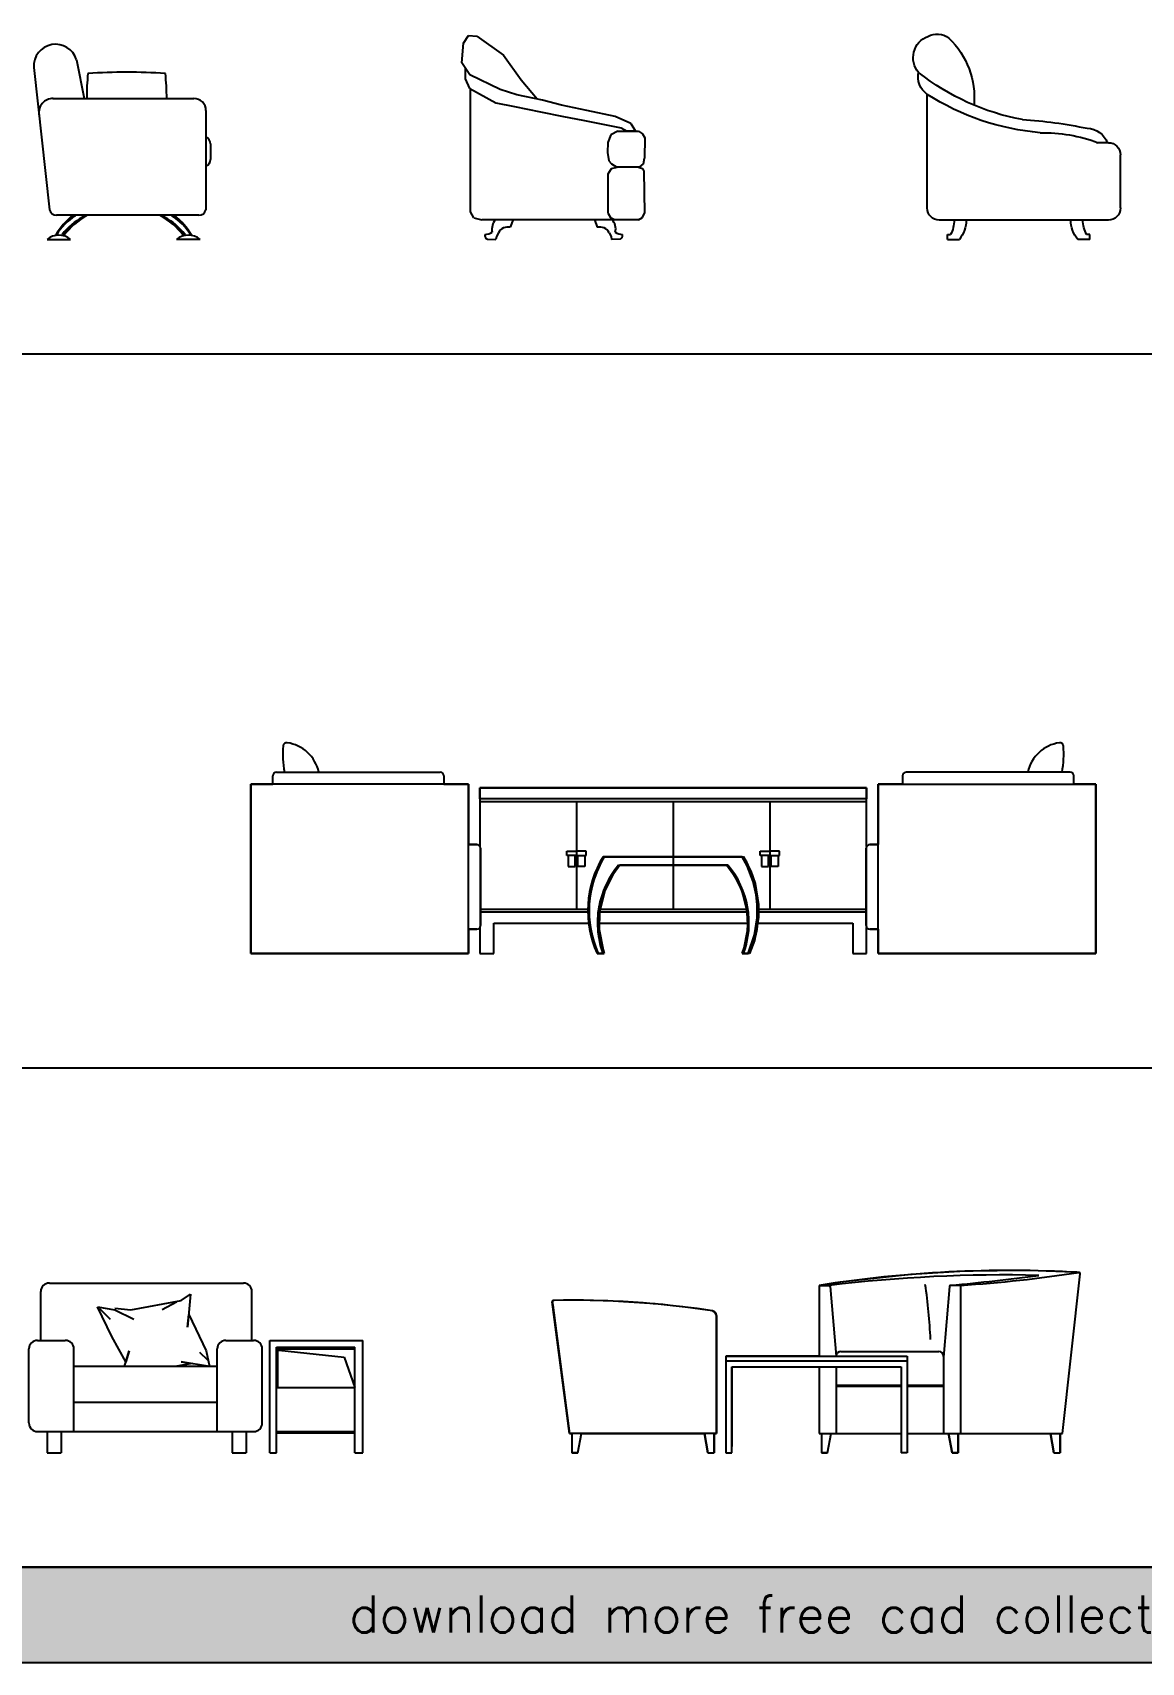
# Model space of a CAD drawing. Header units: millimetres. Extents: x 1987 to 28581, y 809 to 14560.
# Drawn here: x 19942 to 24530, y 809 to 7551 of the extents above; entities that cross this region are included whole.
import ezdxf

# ---------------------------------------------------------------- set-up
doc = ezdxf.new("R2010")
doc.units = ezdxf.units.MM
doc.layers.add('www.cad-blocks.net', color=7, linetype='Continuous')
doc.styles.get("Standard").update_dxf_attribs({"font": 'arial.ttf'})

# ---------------------------------------------------------------- blocks, each defined once
blk = doc.blocks.new('A$C60CA1554')
for p, q in [((800, 130), (800, 600)), ((0, 130), (0, 350)), ((50, 400), (100, 400)), ((50, 80), (750, 80)), ((127.2, 20), (140.3, 20)), ((127.2, 0), (127.2, 20)), ((716.6, 20), (703.5, 20)), ((716.6, 0), (716.6, 20)), ((127.2, 0), (177.2, 0)), ((716.6, 0), (666.6, 0))]:
    blk.add_line(p, q)
for centre, radius, start, end in [((947, 585.5), 342.1, 133.76972, 185.06756), ((758.9, 773.3), 76.6, 60.09339, 129.28721), ((763.9, 751.6), 94.1, 319.53667, 69.33895), ((229, 1456.3), 976.8, 280.44755, 308.38044), ((746.5, 674.2), 91.5, 305.8241, 11.24512), ((241.6, 1476), 1038.8, 275.0357, 302.5177), ((501.6, -1224.6), 1722.9, 93.17568, 102.17612), ((138.8, 371.1), 88.5, 90.40107, 161.98187), ((318.2, -199.9), 641.2, 88.6955, 110.64724), ((50, 350), 50, 90, 180), ((50, 130), 50, 180, 270), ((23.7, 82), 132, 332.01318, 359.1471), ((73.7, 82), 132, 321.63057, 359.1471), ((770.1, 82), 132, 180.8529, 218.36943), ((820.1, 82), 132, 180.8529, 207.98682), ((750, 130), 50, 270, 0)]:
    blk.add_arc(centre, radius, start, end)
blk = doc.blocks.new('A$C7EE67174')
at = {"extrusion": (0, 0, -1)}
for p, q in [((1708.2, 750.5, 495), (1483.9, 737.4, 495)), ((1974.3, 753.2, 495), (1708.2, 750.5, 495)), ((2156.4, 746.9, 495), (1974.3, 753.2, 495)), ((2170, 746.2, 495), (2156.4, 746.9, 495)), ((2178.8, 745.7, 495), (2170, 746.2, 495)), ((2182.8, 744.1, 495), (2178.8, 745.7, 495)), ((2184, 740, 495), (2182.8, 744.1, 495)), ((1191, 705.1, 495), (1104.4, 688.6, 495)), ((1104.4, 688.6, 495), (1104.4, 400, 495)), ((1483.9, 737.4, 495), (1191, 705.1, 495)), ((2110.9, 80, 495), (2184, 740, 495)), ((4.9, 630.1, 495), (0, 625.1, 495)), ((0, 625.1, 495), (2, 609.7, 495)), ((2, 609.7, 495), (71.6, 80, 495)), ((84.3, 630.9, 495), (4.9, 630.1, 495)), ((230.1, 628.1, 495), (84.3, 630.9, 495)), ((425.1, 615.6, 495), (230.1, 628.1, 495)), ((599.1, 595.9, 495), (425.1, 615.6, 495)), ((627, 592, 495), (599.1, 595.9, 495)), ((662.6, 586.7, 495), (627, 592, 495)), ((674.6, 579.9, 495), (662.6, 586.7, 495)), ((679.3, 566.9, 495), (674.6, 579.9, 495)), ((679.3, 533.9, 495), (679.3, 566.9, 495)), ((679.3, 80, 495), (679.3, 533.9, 495)), ((1093, 400, 495), (718, 400, 495)), ((718, 400, 495), (718, 0, 495)), ((743, 0, 495), (743, 355, 495)), ((743, 355, 495), (1104.4, 355, 495)), ((1104.4, 400, 495), (1093, 400, 495)), ((1104.4, 355, 495), (1104.4, 80, 495)), ((71.6, 80, 495), (81.1, 80, 495)), ((81.1, 80, 495), (81.1, 0, 495)), ((106.1, 0, 495), (121.1, 80, 495)), ((121.1, 80, 495), (629.3, 80, 495)), ((629.3, 80, 495), (644.3, 0, 495)), ((669.3, 0, 495), (669.3, 80, 495)), ((669.3, 80, 495), (679.3, 80, 495)), ((1104.4, 80, 495), (1114.4, 80, 495)), ((1114.4, 80, 495), (1114.4, 0, 495)), ((1139.4, 0, 495), (1154.4, 80, 495)), ((1154.4, 80, 495), (1443, 80, 495)), ((1468, 80, 495), (1639.4, 80, 495)), ((1639.4, 80, 495), (1654.4, 0, 495)), ((1679.4, 0, 495), (1679.4, 80, 495)), ((1679.4, 80, 495), (2060.9, 80, 495)), ((2060.9, 80, 495), (2075.9, 0, 495)), ((2100.9, 0, 495), (2100.9, 80, 495)), ((2100.9, 80, 495), (2110.9, 80, 495)), ((81.1, 0, 495), (106.1, 0, 495)), ((644.3, 0, 495), (669.3, 0, 495)), ((718, 0, 495), (743, 0, 495)), ((1114.4, 0, 495), (1139.4, 0, 495)), ((1654.4, 0, 495), (1666.9, 0, 495)), ((1666.9, 0, 495), (1679.4, 0, 495)), ((2075.9, 0, 495), (2100.9, 0, 495))]:
    blk.add_line(p, q, dxfattribs=at)
at = {"ltscale": 0.75}
for p, q in [((1104.4, 692.2, 495), (1145.4, 692.2, 495)), ((1104.4, 692.2, 495), (1104.4, 400, 495)), ((1150.4, 688, 495), (1174.8, 400, 495)), ((1643.5, 688, 495), (1618.7, 395.7, 495)), ((1689.4, 692.2, 495), (1648.4, 692.2, 495)), ((1689.4, 692.2, 495), (1689.4, 80, 495)), ((2110.9, 80, 495), (2184, 740, 495)), ((71.6, 80, 450), (0, 624.5, 450)), ((679.3, 566.9, 450), (679.3, 80, 450)), ((1194.4, 418.6, 495), (1599.4, 418.6, 495)), ((1104.4, 355, 495), (1104.4, 80, 495)), ((1174.4, 355, 495), (1174.4, 279.6, 495)), ((1619.4, 398.6, 495), (1619.4, 279.6, 495)), ((1174.4, 279.6, 495), (1443, 279.6, 495)), ((1174.4, 279.6, 495), (1174.4, 80, 495)), ((1174.4, 274.6, 495), (1443, 274.6, 495)), ((1468, 279.6, 495), (1619.4, 279.6, 495)), ((1468, 274.6, 495), (1619.4, 274.6, 495)), ((1619.4, 279.6, 495), (1619.4, 80, 495)), ((679.3, 80, 450), (71.6, 80, 450)), ((81.1, 80, 450), (81.1, 0, 450)), ((106.1, 0, 450), (121.1, 80, 450)), ((644.3, 0, 450), (629.3, 80, 450)), ((669.3, 80, 450), (669.3, 0, 450)), ((1104.4, 80, 495), (1443, 80, 495)), ((1114.4, 80, 495), (1114.4, 0, 495)), ((1139.4, 0, 495), (1154.4, 80, 495)), ((1468, 80, 495), (2110.9, 80, 495)), ((1654.4, 0, 495), (1639.4, 80, 495)), ((1679.4, 80, 495), (1679.4, 0, 495)), ((2075.9, 0, 495), (2060.9, 80, 495)), ((2100.9, 80, 495), (2100.9, 0, 495)), ((106.1, 0, 450), (81.1, 0, 450)), ((644.3, 0, 450), (669.3, 0, 450)), ((1139.4, 0, 495), (1114.4, 0, 495)), ((1679.4, 0, 495), (1654.4, 0, 495)), ((2075.9, 0, 495), (2100.9, 0, 495))]:
    blk.add_line(p, q, dxfattribs=at)
for p, q in [((718, 400), (1468, 400)), ((718, 400), (718, 0)), ((718, 380), (1468, 380)), ((743, 355), (1443, 355)), ((743, 355), (743, 25)), ((1443, 355), (1443, 0)), ((1468, 400), (1468, 0)), ((1468, 0), (1443, 0))]:
    blk.add_line(p, q)
for centre, radius, start, end in [((1891.6, -4302.3, 495), 5056.1, 86.74365, 98.95665), ((1312.9, 6402.3, 495), 5722.5, 273.77247, 278.70294), ((2179.1, 740.7, 495), 5, 352.12597, 93.10336), ((1873.1, -5425.1, 495), 6160.4, 88.69758, 96.78324), ((1145.4, 687.2, 495), 5, 9.48234, 90), ((-545.6, 383.1, 495), 2112.3, 2.31939, 8.51766), ((1648.4, 687.2, 495), 5, 90, 170.51766), ((689.3, 10735.4, 495), 10088.9, 275.45496, 277.53945), ((5, 625.1, 450), 5, 91.19699, 187.48988), ((84.3, -3167.8, 450), 3798.7, 81.2433, 91.19699), ((659.3, 566.9, 450), 20, 0, 80.64625), ((1194.4, 398.6, 495), 20, 90, 175.84833), ((1599.4, 398.6, 495), 20, 360, 90), ((1624.4, 399.7, 495), 5, 170.51766, 180)]:
    blk.add_arc(centre, radius, start, end, dxfattribs=at)
blk = doc.blocks.new('A$C7A9B2B6A')
at = {"extrusion": (0, 0, -1)}
for p, q in [((105.9, 750), (138.9, 750)), ((281.1, 750), (783.9, 750)), ((3214.9, 750), (2712.1, 750)), ((3390.1, 750), (3357.1, 750)), ((90.9, 700), (90.9, 735)), ((798.9, 735), (798.9, 700)), ((2697.1, 700), (2596, 700)), ((2596, 700), (2596, 450)), ((2697.1, 735), (2697.1, 700)), ((3405.1, 700), (3405.1, 735)), ((3496, 700), (3405.1, 700)), ((3496, 0), (3496, 700)), ((2546, 435), (2546, 115)), ((2596, 450), (2561, 450)), ((1427.4, 341), (1409.8, 289.7)), ((1457.4, 400), (1427.4, 341)), ((2033.5, 400), (1457.4, 400)), ((1493.3, 326.4), (1521.8, 365)), ((1521.8, 365), (1969, 365)), ((1969, 365), (2001.2, 320.5)), ((2053.8, 362.5), (2033.5, 400)), ((2078.8, 297.6), (2053.8, 362.5)), ((1409.8, 289.7), (1395.4, 203.1)), ((1445.1, 213.5), (1465.7, 274.8)), ((1465.7, 274.8), (1493.3, 326.4)), ((2001.2, 320.5), (2031.9, 258.4)), ((2091.2, 242.4), (2078.8, 297.6)), ((1395.4, 203.1), (1395.5, 148.1)), ((1437.2, 169.1), (1445.1, 213.5)), ((2031.9, 258.4), (2053.4, 171.7)), ((2095.4, 203.1), (2091.2, 242.4)), ((2095.3, 146.8), (2095.4, 203.1)), ((1395.5, 148.1), (1412.6, 53.1)), ((1436.8, 88.1), (1437.2, 169.1)), ((2053.4, 171.7), (2055, 98.4)), ((2084.7, 77), (2095.3, 146.8)), ((1446.9, 33.2), (1436.8, 88.1)), ((2055, 98.4), (2038.7, 15.3)), ((2058.5, 0), (2084.7, 77)), ((2561, 100), (2596, 100)), ((2596, 100), (2596, 0)), ((1412.6, 53.1), (1432.4, 0)), ((1432.4, 0), (1457.4, 0)), ((1457.4, 0), (1446.9, 33.2)), ((2038.7, 15.3), (2033.5, 0)), ((2033.5, 0), (2058.5, 0)), ((2596, 0), (3496, 0))]:
    blk.add_line(p, q, dxfattribs=at)
for p, q in [((105.9, 750), (783.9, 750)), ((3390.1, 750), (2712.1, 750)), ((0, 0), (0, 700)), ((0, 700), (90.9, 700)), ((900, 700), (0, 700)), ((0, 700), (0, 0)), ((90.9, 700), (90.9, 735)), ((798.9, 735), (798.9, 700)), ((798.9, 700), (900, 700)), ((900, 700), (900, 450)), ((900, 0), (900, 700)), ((2548, 685.7), (948, 685.7)), ((948, 685.7), (948, 442.4)), ((2548, 685.7), (948, 685.7)), ((948, 685.7), (948, 442.4)), ((948, 685.7), (2548, 685.7)), ((948, 640), (948, 685.7)), ((2548, 442.4), (2548, 685.7)), ((2548, 442.4), (2548, 685.7)), ((2548, 685.7), (2548, 640)), ((2596, 0), (2596, 700)), ((2596, 700), (3496, 700)), ((2697.1, 735), (2697.1, 700)), ((3405.1, 700), (3405.1, 735)), ((3496, 700), (3496, 0)), ((2548, 640), (948, 640)), ((948, 628.6), (2548, 628.6)), ((1348, 628.6), (1348, 182.9)), ((1748, 628.6), (1748, 182.9)), ((2148, 628.6), (2148, 182.9)), ((900, 450), (935, 450)), ((935, 450), (900, 450)), ((950, 435), (950, 115)), ((950, 115), (950, 435)), ((1308, 405.7), (1308, 422.9)), ((1308, 422.9), (1348, 422.9)), ((1348, 405.7), (1308, 405.7)), ((1342.3, 405.7), (1313.7, 405.7)), ((1313.7, 405.7), (1313.7, 360)), ((1342.3, 360), (1342.3, 405.7)), ((1388, 422.9), (1348, 422.9)), ((1348, 422.9), (1348, 405.7)), ((1348, 422.9), (1348, 405.7)), ((1348, 405.7), (1388, 405.7)), ((1353.7, 405.7), (1382.3, 405.7)), ((1353.7, 360), (1353.7, 405.7)), ((1382.3, 405.7), (1382.3, 360)), ((1388, 405.7), (1388, 422.9)), ((2108, 405.7), (2108, 422.9)), ((2108, 422.9), (2148, 422.9)), ((2148, 405.7), (2108, 405.7)), ((2142.3, 405.7), (2113.7, 405.7)), ((2113.7, 405.7), (2113.7, 360)), ((2142.3, 360), (2142.3, 405.7)), ((2188, 422.9), (2148, 422.9)), ((2148, 422.9), (2148, 405.7)), ((2148, 422.9), (2148, 405.7)), ((2148, 405.7), (2188, 405.7)), ((2153.7, 405.7), (2182.3, 405.7)), ((2153.7, 360), (2153.7, 405.7)), ((2182.3, 405.7), (2182.3, 360)), ((2188, 405.7), (2188, 422.9)), ((2546, 115), (2546, 435)), ((2561, 450), (2596, 450)), ((1313.7, 360), (1342.3, 360)), ((1382.3, 360), (1353.7, 360)), ((1417.2, 297.6), (1442.2, 362.5)), ((1442.2, 362.5), (1462.6, 400)), ((2033.5, 400), (1457.4, 400)), ((1462.6, 400), (2038.7, 400)), ((1462.6, 400), (2038.7, 400)), ((1527, 365), (1494.8, 320.5)), ((1521.8, 365), (1969, 365)), ((1974.2, 365), (1527, 365)), ((1974.2, 365), (1527, 365)), ((2002.7, 326.4), (1974.2, 365)), ((2038.7, 400), (2068.6, 341)), ((2068.6, 341), (2086.2, 289.7)), ((2113.7, 360), (2142.3, 360)), ((2182.3, 360), (2153.7, 360)), ((1404.9, 242.4), (1417.2, 297.6)), ((1494.8, 320.5), (1464.2, 258.4)), ((2030.4, 274.8), (2002.7, 326.4)), ((2051, 213.5), (2030.4, 274.8)), ((2086.2, 289.7), (2100.6, 203.1)), ((1400.6, 203.1), (1404.9, 242.4)), ((1400.8, 146.8), (1400.6, 203.1)), ((1464.2, 258.4), (1442.7, 171.7)), ((2058.9, 169.1), (2051, 213.5)), ((2100.6, 203.1), (2100.5, 148.1)), ((950, 182.9), (1394.6, 182.9)), ((950, 171.4), (1394.6, 171.4)), ((1411.4, 77), (1400.8, 146.8)), ((1442.7, 171.7), (1441.1, 98.4)), ((1442.7, 171.4), (2053.4, 171.4)), ((1445.4, 182.9), (2050.6, 182.9)), ((2059.2, 88.1), (2058.9, 169.1)), ((2100.5, 148.1), (2083.4, 53.1)), ((2101.4, 182.9), (2546, 182.9)), ((2101.4, 171.4), (2546, 171.4)), ((935, 100), (900, 100)), ((900, 100), (900, 0)), ((900, 100), (935, 100)), ((948, 107.6), (948, 0)), ((948, 107.6), (948, 0)), ((1005.2, 0), (1005.2, 125.7)), ((1005.2, 125.7), (1397.6, 125.7)), ((1005.2, 0), (1005.2, 125.7)), ((1005.2, 125.7), (1397.6, 125.7)), ((1437.6, 0), (1411.4, 77)), ((1441.1, 98.4), (1457.3, 15.3)), ((1441.7, 125.7), (2054.4, 125.7)), ((1441.7, 125.7), (2054.4, 125.7)), ((2049.1, 33.2), (2059.2, 88.1)), ((2098.5, 125.7), (2490.9, 125.7)), ((2098.5, 125.7), (2490.9, 125.7)), ((2490.9, 125.7), (2490.9, 0)), ((2490.9, 125.7), (2490.9, 0)), ((2548, 0), (2548, 107.6)), ((2548, 0), (2548, 107.6)), ((2596, 100), (2561, 100)), ((900, 0), (0, 0)), ((0, 0), (900, 0)), ((948, 0), (1005.2, 0)), ((948, 0), (1005.2, 0)), ((1432.4, 0), (1457.4, 0)), ((1462.6, 0), (1437.6, 0)), ((1437.6, 0), (1462.6, 0)), ((1457.3, 15.3), (1462.6, 0)), ((2058.5, 0), (2033.5, 0)), ((2038.7, 0), (2049.1, 33.2)), ((2063.7, 0), (2038.7, 0)), ((2063.7, 0), (2038.7, 0)), ((2083.4, 53.1), (2063.7, 0)), ((2490.9, 0), (2548, 0)), ((2490.9, 0), (2548, 0)), ((3496, 0), (2596, 0))]:
    blk.add_line(p, q)
for centre, radius, start, end in [((612.4, 827.9), 479.9, 176.31747, 189.34733), ((148.4, 856.8), 15, 82.81828, 172.50556), ((128.2, 716.8), 156.4, 12.24454, 81.89245), ((3367.8, 716.8), 156.4, 98.10755, 167.75546), ((3347.6, 856.8), 15, 7.49444, 97.18172), ((2883.6, 827.9), 479.9, 350.65267, 3.68253), ((105.9, 735), 15, 90, 180), ((783.9, 735), 15, 0, 90), ((2712.1, 735), 15, 90, 180), ((3390.1, 735), 15, 0, 90), ((935, 435), 15, 0, 90), ((2561, 435), 15, 90, 180), ((1824.6, 176.3), 430, 148.6481, 204.19923), ((1829.8, 176.3), 430, 148.6481, 204.19923), ((1803.4, 127.1), 368.7, 139.80302, 200.15932), ((1808.6, 127.1), 368.7, 139.80302, 200.15932), ((1687.4, 127.1), 368.7, 339.84068, 40.19698), ((1692.6, 127.1), 368.7, 339.84068, 40.19698), ((1666.3, 176.3), 430, 335.80077, 31.3519), ((1671.5, 176.3), 430, 335.80077, 31.3519), ((935, 115), 15, 270, 0), ((2561, 115), 15, 180, 270)]:
    blk.add_arc(centre, radius, start, end)
blk = doc.blocks.new('A$C3DA133B5')
for p, q in [((84.4, 702.7), (887.1, 702.7)), ((49, 465.8), (49, 667.3)), ((420.9, 591.8), (629.3, 630.9)), ((609.8, 624.4), (551.1, 591.8)), ((629.3, 630.9), (668.4, 656.9)), ((668.4, 656.9), (655.3, 520.2)), ((922.5, 465.8), (922.5, 667.3)), ((342.7, 481.2), (284.1, 604.8)), ((284.1, 604.8), (355.7, 591.8)), ((290.6, 598.3), (336.2, 552.8)), ((355.7, 598.3), (420.9, 591.8)), ((355.7, 591.8), (433.9, 552.8)), ((655.3, 520.2), (661.9, 572.3)), ((661.9, 572.3), (733.5, 422.6)), ((401.3, 377.1), (342.7, 481.2)), ((0, 123.9), (0, 430.4)), ((35.4, 465.8), (150.4, 465.8)), ((185.8, 88.5), (185.8, 430.4)), ((394.8, 357.6), (414.4, 422.6)), ((414.4, 422.6), (401.3, 377.1)), ((740, 383.6), (707.5, 416.1)), ((733.5, 422.6), (746.5, 357.6)), ((779.2, 88.5), (779.2, 430.4)), ((814.6, 465.8), (929.6, 465.8)), ((965, 123.9), (965, 430.4)), ((996.6, 465.8), (1381.1, 465.8)), ((996.6, 0), (996.6, 465.8)), ((1024.7, 436.9), (1348.3, 436.9)), ((1024.7, 0), (1024.7, 436.9)), ((1024.9, 430.9), (1347.5, 430.9)), ((1030.2, 271.2), (1030.2, 436.9)), ((1033.2, 424.5), (1304.5, 396)), ((1348.3, 0), (1348.3, 436.9)), ((1381.1, 0), (1381.1, 465.8)), ((185.8, 359.1), (779.2, 359.1)), ((603.2, 357.6), (394.8, 357.6)), ((674.9, 370.6), (603.2, 357.6)), ((746.5, 357.6), (629.3, 377.1)), ((629.3, 377.1), (674.9, 370.6)), ((1304.5, 396), (1348.3, 271.2)), ((1024.7, 271.2), (1348.3, 271.2)), ((185.8, 209.4), (779.2, 209.4)), ((35.4, 88.5), (929.6, 88.5)), ((35.4, 88.5), (929.6, 88.5)), ((74.7, 88.5), (74.7, 0)), ((133.1, 88.5), (133.1, 0)), ((840.8, 88.5), (840.8, 0)), ((899.3, 88.5), (899.3, 0)), ((1024.7, 88.5), (1348.3, 88.5)), ((1024.9, 83.3), (1347.5, 83.3)), ((74.7, 0), (133.1, 0)), ((840.8, 0), (899.3, 0)), ((996.6, 0), (1024.7, 0)), ((1348.3, 0), (1381.1, 0))]:
    blk.add_line(p, q)
for centre, start, end in [((84.4, 667.3), 90, 180), ((887.1, 667.3), 0, 90), ((35.4, 430.4), 90, 180), ((150.4, 430.4), 0, 90), ((814.6, 430.4), 90, 180), ((929.6, 430.4), 0, 90), ((35.4, 123.9), 180, 270), ((929.6, 123.9), 270, 0)]:
    blk.add_arc(centre, 35.4, start, end)
blk = doc.blocks.new('A$C0FF95A40')
for p, q in [((177.2, 743.2), (208.9, 583.1)), ((0, 711.2), (65.2, 122.9)), ((79.8, 583.1), (662.8, 583.1)), ((712.8, 533.1), (712.8, 122.9)), ((731.3, 395.3), (731.3, 330)), ((683.6, 100), (94.3, 100)), ((55.3, 0), (152.8, 0)), ((688.6, 0), (591.1, 0))]:
    blk.add_line(p, q)
for centre, radius, start, end in [((90.5, 716.5), 90.7, 17.14024, 183.33936), ((1163.5, 587.9), 944.2, 174.03102, 180.29029), ((384.6, -1551.7), 2243.5, 85.90638, 94.09362), ((-453.5, 581.4), 1003.8, 0.0975, 5.98569), ((80.1, 524.1), 59, 89.7678, 188.22089), ((662.8, 533.1), 50, 0, 90), ((701.3, 395.3), 30, 0, 67.48976), ((701.3, 330), 30, 292.51024, 0), ((94.3, 130), 30, 193.78278, 270), ((359.8, -141.8), 312.7, 129.36052, 149.57497), ((308.2, -107), 249, 124.37278, 150.15041), ((302.8, -108.7), 244.2, 122.22297, 148.78378), ((330.6, -145.4), 269.9, 118.42, 142.11016), ((353.1, -156.3), 290.2, 117.9833, 143.52792), ((378.9, -180.9), 321.9, 119.23003, 142.45587), ((364.9, -180.9), 321.9, 37.54413, 60.76997), ((390.8, -156.3), 290.2, 36.47208, 62.0167), ((413.3, -145.4), 269.9, 37.88984, 61.58), ((441.1, -108.7), 244.2, 31.21622, 57.77703), ((435.7, -107), 249, 29.84959, 55.62722), ((384.1, -141.8), 312.7, 30.42503, 50.63948), ((683.6, 130), 30, 270, 346.21722), ((104, -57.6), 75.5, 49.74247, 130.25753), ((639.9, -57.6), 75.5, 49.74247, 130.25753)]:
    blk.add_arc(centre, radius, start, end)
blk = doc.blocks.new('A$C5DA972E8')
at = {"ltscale": 1.4}
for p, q in [((0, 730.7), (8.1, 811.4)), ((8.1, 811.4), (28.5, 843.2)), ((28.5, 843.2), (63.2, 840.7)), ((63.2, 840.7), (173.2, 762.5)), ((173.2, 762.5), (246.5, 659.8)), ((34.2, 680.6), (0, 730.7)), ((16.3, 664.7), (16.3, 706.8)), ((158.9, 620.7), (34.2, 680.6)), ((33.3, 623.9), (16.3, 664.7)), ((33.3, 623.9), (140.6, 564.5)), ((228.2, 598.7), (158.9, 620.7)), ((246.5, 659.8), (311.9, 581.3)), ((140.6, 564.5), (218, 549.8)), ((218, 549.8), (326, 527.8)), ((334.1, 576.7), (228.2, 598.7)), ((413.6, 554.7), (334.1, 576.7)), ((517.5, 532.7), (413.6, 554.7)), ((326, 527.8), (421.7, 508.3)), ((421.7, 508.3), (501.2, 493.6)), ((501.2, 493.6), (660.1, 461.8)), ((635.6, 508.3), (517.5, 532.7)), ((700.1, 480.1), (635.6, 508.3)), ((700.1, 480.1), (719.2, 447.2)), ((35.9, 113.5), (35.9, 448.8)), ((617.3, 432.5), (605.1, 400.7)), ((645.8, 447.2), (617.3, 432.5)), ((645.8, 447.2), (731.4, 447.2)), ((660.1, 461.8), (684.5, 447.2)), ((681.7, 448.8), (718.2, 448.8)), ((731.4, 447.2), (747.7, 437.4)), ((747.7, 437.4), (757.3, 420.1)), ((757.3, 420.1), (755.9, 335.4)), ((605.1, 400.7), (603, 359.2)), ((603, 359.2), (609.1, 324.9)), ((605.9, 271.7), (619.3, 293.2)), ((605.9, 106.8), (605.9, 271.7)), ((609.1, 324.9), (619.3, 312.7)), ((619.3, 312.7), (642.5, 298.8)), ((619.3, 293.2), (643, 298.8)), ((736.3, 298.8), (643, 298.8)), ((731.1, 298.8), (747.7, 293.2)), ((736.3, 298.8), (751.7, 312.7)), ((747.7, 293.2), (753.8, 282.2)), ((751.7, 312.7), (755.9, 335.4)), ((753.8, 282.2), (755.8, 108.2)), ((50.9, 88.7), (83.5, 81.4)), ((212.9, 82), (200.9, 50)), ((549.2, 82), (561.2, 50)), ((605.9, 106.8), (615.3, 91.1)), ((731.6, 81.5), (605.9, 81.5)), ((615.3, 91.1), (635.3, 81.5)), ((731.4, 81.4), (747.7, 91.1)), ((747.7, 91.1), (755.8, 108.2)), ((106.9, 1), (106.9, 0.5)), ((106.9, 1), (141.6, 0)), ((107.9, 1), (107.9, 0.5)), ((143.4, 12), (141.6, 0)), ((152.4, 27), (143.4, 12)), ((609.7, 27), (618.7, 12)), ((618.7, 12), (620.5, 0)), ((655.2, 1), (620.5, 0)), ((654.2, 1), (654.2, 0.5)), ((655.2, 1), (655.2, 0.5))]:
    blk.add_line(p, q, dxfattribs=at)
for points in [[(50.9, 88.7), (35.9, 113.5), (35.9, 622.5)], [(731.6, 81.5), (82.9, 81.5)]]:
    blk.add_lwpolyline(points, dxfattribs=at)
for centre, radius, start, end in [((182, 42.9), 57.1, 136.80262, 193.10759), ((580.1, 42.9), 57.1, 346.89241, 43.19738), ((111.8, 15.7), 15.5, 163.76363, 251.75345), ((91.4, 84.7), 65, 274.85318, 302.5984), ((190.4, 9.6), 41.8, 75.37979, 155.36333), ((571.7, 9.6), 41.8, 24.63667, 104.62021), ((670.7, 84.7), 65, 237.4016, 265.14682), ((650.4, 15.7), 15.5, 288.24655, 16.23637)]:
    blk.add_arc(centre, radius, start, end, dxfattribs=at)
blk = doc.blocks.new('FORMAT')
at = {"layer": 'www.cad-blocks.net', "true_color": 0x546d8e}
h = blk.add_hatch(color=155, dxfattribs=at)
h.set_gradient(color1=(68, 68, 68), color2=(84, 109, 142), tint=1)
h.paths.add_polyline_path([(3579.3, 1202.2), (3579.3, 808.9), (28581.4, 808.9), (28581.4, 1202.2)])
h.paths.add_polyline_path([(21213.7, 893.7), (28332.4, 893.7), (28332.4, 1124), (21213.7, 1124)], flags=24)
blk.add_line((28581.4, 1202.2), (3579.3, 1202.2))
at = {"layer": 'www.cad-blocks.net', "color": 155, "true_color": 0x546d8e}
for p, q in [((3579.3, 6222.4), (28581.4, 6222.4)), ((3579.3, 3268.6), (28581.4, 3268.6)), ((28581.4, 1202.2), (3579.3, 1202.2)), ((3579.3, 1202.2), (28581.4, 1202.2)), ((3579.3, 808.9), (28581.4, 808.9))]:
    blk.add_line(p, q, dxfattribs=at)
at = {"layer": 'www.cad-blocks.net'}
blk.add_line((3579.3, 1202.2), (28581.4, 1202.2), dxfattribs=at)
at = {"layer": 'www.cad-blocks.net', "color": 155, "true_color": 0x546d8e, "insert": (21252.1, 1085.6), "char_height": 153.562, "attachment_point": 1}
blk.add_mtext_dynamic_manual_height_columns('{\\Fsimplex|c0;\\C7;download more free cad collection at: www.cad-blocks.net}', width=45138.163, gutter_width=12.5, heights=[0], dxfattribs=at)

msp = doc.modelspace()

# ---------------------------------------------------------------- block references
for name, p in [('FORMAT', (0, 0)), ('A$C0FF95A40', (19946.9, 6695.6)), ('A$C5DA972E8', (21717.8, 6695.6)), ('A$C7A9B2B6A', (20845.3, 3741.8)), ('A$C7EE67174', (22092.6, 1676.4, -450)), ('A$C3DA133B5', (19927.3, 1675.4))]:
    msp.add_blockref(name, p)
at = {"xscale": -1}
msp.add_blockref('A$C60CA1554', (24443.9, 6695.6), dxfattribs=at)

doc.saveas('drawing.dxf')
